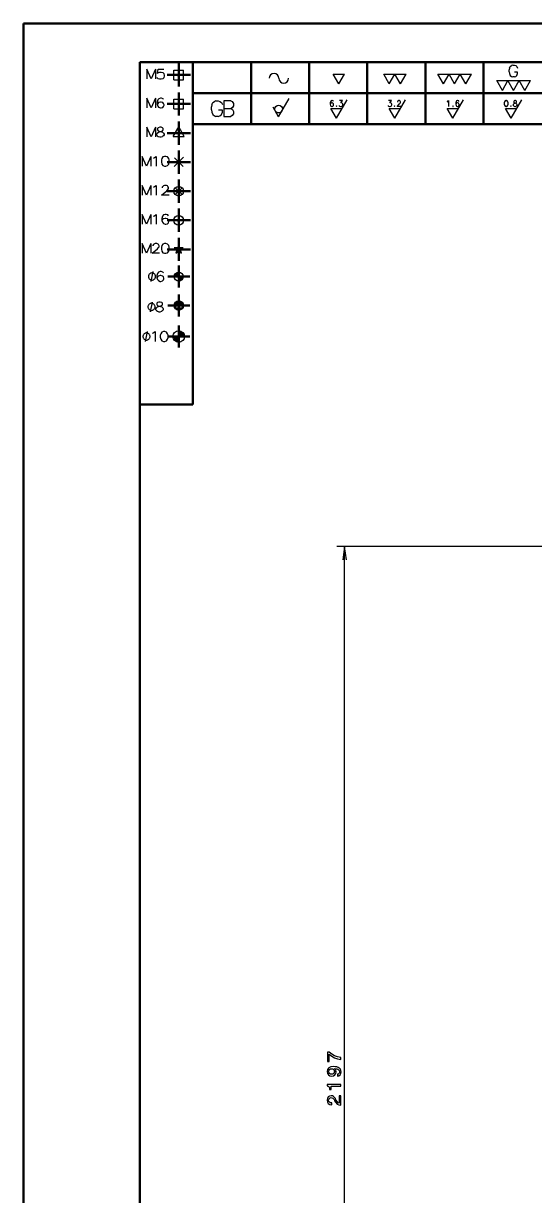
# Model space of a CAD drawing. Extents: x 0 to 1189, y 0 to 841.
# Drawn here: x 0 to 131.8, y 538.6 to 841 of the extents above; entities that cross this region are included whole.
import ezdxf

# ---------------------------------------------------------------- set-up
doc = ezdxf.new("R2010")
doc.units = 0

msp = doc.modelspace()

# ---------------------------------------------------------------- linework, layer by layer
at = {"color": 7, "lineweight": 50}
for p, q in [((1189, 841), (0, 841)), ((0, 0), (0, 841)), ((30, 10), (30, 831)), ((1179, 831), (30, 831)), ((40.05, 830.72), (40.05, 824.72)), ((43.7, 815), (43.7, 831)), ((43.7, 831), (43.7, 742.7)), ((58.7, 815), (58.7, 831)), ((73.7, 815), (73.7, 831)), ((88.7, 815), (88.7, 831)), ((103.7, 815), (103.7, 831)), ((118.7, 815), (118.7, 831)), ((43.05, 827.72), (37.05, 827.72)), ((40.05, 823.22), (40.05, 817.22)), ((43.7, 823), (163.7, 823)), ((43.05, 820.22), (37.05, 820.22)), ((40.05, 815.72), (40.05, 809.72)), ((163.7, 815), (43.7, 815)), ((43.05, 812.72), (37.05, 812.72)), ((40.05, 808.22), (40.05, 802.22)), ((43.05, 805.22), (37.05, 805.22)), ((40.05, 794.72), (40.05, 800.72)), ((43.05, 797.72), (37.05, 797.72)), ((40.05, 787.22), (40.05, 793.22)), ((43.05, 790.22), (37.05, 790.22)), ((40.05, 785.72), (40.05, 779.72)), ((43.05, 782.72), (37.05, 782.72)), ((40.07, 772.9), (40.07, 778.51)), ((37.21, 775.7), (42.92, 775.7)), ((37.21, 768.2), (42.92, 768.2)), ((40.07, 765.35), (40.07, 771.06)), ((40.05, 757.42), (40.05, 763.03)), ((37.19, 760.22), (42.9, 760.22)), ((43.7, 742.7), (30, 742.7))]:
    msp.add_line(p, q, dxfattribs=at)
at = {"color": 7, "lineweight": 25}
for p, q in [((38.8, 826.47), (38.8, 828.97)), ((38.8, 828.97), (41.3, 828.97)), ((41.3, 826.47), (41.3, 828.97)), ((38.8, 826.47), (41.3, 826.47)), ((79.89, 827.91), (82.78, 827.91)), ((81.34, 825.41), (79.89, 827.91)), ((81.34, 825.41), (82.78, 827.91)), ((92.92, 827.91), (98.69, 827.91)), ((94.36, 825.41), (92.92, 827.91)), ((94.36, 825.41), (95.8, 827.91)), ((97.25, 825.41), (95.8, 827.91)), ((97.25, 825.41), (98.69, 827.91)), ((106.9, 827.91), (115.56, 827.91)), ((108.35, 825.41), (106.9, 827.91)), ((108.35, 825.41), (109.79, 827.91)), ((111.23, 825.41), (109.79, 827.91)), ((111.23, 825.41), (112.68, 827.91)), ((114.12, 825.41), (112.68, 827.91)), ((114.12, 825.41), (115.56, 827.91)), ((123.55, 823.74), (122.1, 826.24)), ((122.1, 826.24), (130.76, 826.24)), ((123.55, 823.74), (124.99, 826.24)), ((126.43, 823.74), (124.99, 826.24)), ((126.43, 823.74), (127.88, 826.24)), ((129.32, 823.74), (127.88, 826.24)), ((129.32, 823.74), (130.76, 826.24)), ((38.8, 821.47), (41.3, 821.47)), ((38.8, 818.97), (38.8, 821.47)), ((41.3, 818.97), (41.3, 821.47)), ((65.83, 816.9), (68.58, 821.67)), ((80.78, 816.54), (83.53, 821.32)), ((95.78, 816.54), (98.53, 821.32)), ((110.78, 816.54), (113.53, 821.32)), ((125.78, 816.54), (128.53, 821.32)), ((38.8, 818.97), (41.3, 818.97)), ((65.83, 816.9), (64.38, 819.4)), ((80.78, 816.54), (79.33, 819.04)), ((79.33, 819.04), (82.22, 819.04)), ((95.78, 816.54), (94.33, 819.04)), ((94.33, 819.04), (97.22, 819.04)), ((110.78, 816.54), (109.33, 819.04)), ((109.33, 819.04), (112.22, 819.04)), ((125.78, 816.54), (124.33, 819.04)), ((124.33, 819.04), (127.22, 819.04)), ((38.6, 811.82), (40.05, 814.32)), ((41.49, 811.82), (40.05, 814.32)), ((38.6, 811.82), (41.49, 811.82)), ((38.91, 804.09), (41.29, 806.47)), ((38.93, 806.34), (41.17, 804.1)), ((39.16, 798.61), (40.93, 796.84)), ((39.16, 796.84), (40.93, 798.61)), ((40.05, 783.97), (39.31, 781.71)), ((40.78, 781.71), (40.05, 783.97)), ((41.23, 783.11), (38.86, 783.11)), ((38.86, 783.11), (40.78, 781.71)), ((39.31, 781.71), (41.23, 783.11)), ((38.9, 775.7), (40.07, 776.87)), ((41.23, 775.7), (40.07, 774.54)), ((40.07, 769.42), (39.01, 767.59)), ((40.07, 769.42), (41.12, 767.59)), ((39.01, 767.59), (41.12, 767.59)), ((449.42, 706.09), (80.84, 706.09)), ((82.84, 431.47), (82.84, 706.09))]:
    msp.add_line(p, q, dxfattribs=at)
for points in [[(34.04, 829.21), (32.95, 826.71), (31.86, 829.21), (31.86, 826.71)], [(34.04, 829.21), (34.04, 826.71)], [(34.4, 827.15), (34.52, 826.95), (34.64, 826.83), (35.09, 826.71), (35.53, 826.71), (36.01, 826.83), (36.26, 827.07), (36.38, 827.43), (36.38, 827.68), (36.26, 828.04), (36.01, 828.24), (35.53, 828.36), (35.09, 828.36), (34.72, 828.24), (34.6, 828.12), (34.72, 829.21), (36.22, 829.21)], [(125.39, 829.5), (125.31, 829.06)], [(125.31, 828.48), (125.31, 829.06)], [(125.39, 829.5), (125.58, 829.89)], [(125.58, 829.89), (125.89, 830.13)], [(126.2, 830.23), (125.89, 830.13)], [(126.2, 830.23), (126.66, 830.23)], [(126.66, 830.23), (126.97, 830.13), (127.28, 829.89), (127.48, 829.5)], [(125.31, 828.48), (125.39, 828.05)], [(125.39, 828.05), (125.58, 827.61)], [(125.58, 827.61), (125.89, 827.32)], [(125.89, 827.32), (126.2, 827.23)], [(126.66, 827.23), (126.2, 827.23)], [(126.66, 827.23), (126.97, 827.32), (127.28, 827.61), (127.48, 828.05)], [(127.48, 828.05), (127.48, 828.44), (126.7, 828.44)], [(34.04, 821.71), (32.95, 819.21), (31.86, 821.71), (31.86, 819.21)], [(34.04, 821.71), (34.04, 819.21)], [(36.17, 821.39), (36.05, 821.59), (35.61, 821.71), (35.37, 821.71), (34.92, 821.59), (34.64, 821.27), (34.52, 820.7), (34.52, 820.14), (34.64, 819.69), (34.88, 819.41), (35.33, 819.21), (35.49, 819.21), (35.93, 819.33), (36.17, 819.57), (36.3, 819.89), (36.3, 820.02), (36.17, 820.34), (35.93, 820.58), (35.49, 820.7), (35.33, 820.7), (34.88, 820.58), (34.64, 820.38), (34.52, 820.1)], [(48.57, 820.05), (48.47, 819.47)], [(48.57, 820.05), (48.83, 820.57)], [(48.83, 820.57), (49.24, 820.89)], [(49.65, 821.02), (49.24, 820.89)], [(49.65, 821.02), (50.27, 821.02)], [(50.27, 821.02), (50.69, 820.89), (51.1, 820.57), (51.36, 820.05)], [(53.47, 821.02), (51.72, 821.02)], [(51.72, 821.02), (51.72, 817.02)], [(53.47, 821.02), (53.84, 820.83), (54.2, 820.38), (54.2, 819.73), (53.94, 819.34), (53.58, 819.09), (53.94, 818.83), (54.2, 818.31), (54.2, 817.67), (53.84, 817.22), (53.47, 817.02)], [(79.95, 820.89), (79.89, 821.01), (79.67, 821.08), (79.56, 821.08), (79.35, 821.01), (79.21, 820.81), (79.15, 820.48), (79.15, 820.14), (79.21, 819.87), (79.33, 819.7), (79.54, 819.58), (79.62, 819.58), (79.83, 819.65), (79.95, 819.8), (80, 819.99), (80, 820.06), (79.95, 820.26), (79.83, 820.4), (79.62, 820.48), (79.54, 820.48), (79.33, 820.4), (79.21, 820.28), (79.15, 820.11)], [(80.72, 819.77), (80.66, 819.7)], [(80.66, 819.7), (80.66, 819.65)], [(80.66, 819.65), (80.72, 819.58)], [(80.72, 819.77), (80.76, 819.77)], [(80.72, 819.58), (80.76, 819.58)], [(80.82, 819.7), (80.76, 819.77)], [(80.76, 819.58), (80.82, 819.65)], [(80.82, 819.7), (80.82, 819.65)], [(81.42, 819.85), (81.47, 819.73), (81.53, 819.65), (81.75, 819.58), (81.96, 819.58), (82.19, 819.65), (82.31, 819.8), (82.37, 820.02), (82.37, 820.16), (82.31, 820.38), (82.25, 820.45), (82.13, 820.52), (81.86, 820.52), (82.27, 821.08), (81.55, 821.08)], [(94.06, 819.85), (94.12, 819.73), (94.18, 819.65), (94.39, 819.58), (94.6, 819.58), (94.83, 819.65), (94.95, 819.8), (95.01, 820.02), (95.01, 820.16), (94.95, 820.38), (94.89, 820.45), (94.78, 820.52), (94.5, 820.52), (94.91, 821.08), (94.19, 821.08)], [(95.68, 819.77), (95.63, 819.7)], [(95.63, 819.7), (95.63, 819.65)], [(95.63, 819.65), (95.68, 819.58)], [(95.68, 819.77), (95.72, 819.77)], [(95.68, 819.58), (95.72, 819.58)], [(95.78, 819.7), (95.72, 819.77)], [(95.72, 819.58), (95.78, 819.65)], [(95.78, 819.7), (95.78, 819.65)], [(97.31, 819.58), (96.38, 819.58), (97.04, 820.26), (97.18, 820.45), (97.23, 820.6), (97.23, 820.74), (97.18, 820.91), (97.12, 821.01), (96.98, 821.08), (96.75, 821.08), (96.61, 821.01), (96.56, 820.94), (96.48, 820.79), (96.48, 820.72)], [(109.34, 820.81), (109.45, 820.89)], [(109.45, 820.89), (109.67, 821.08), (109.67, 819.58)], [(110.79, 819.77), (110.73, 819.7)], [(110.73, 819.7), (110.73, 819.65)], [(110.73, 819.65), (110.79, 819.58)], [(110.79, 819.77), (110.83, 819.77)], [(110.79, 819.58), (110.83, 819.58)], [(110.89, 819.7), (110.83, 819.77)], [(110.83, 819.58), (110.89, 819.65)], [(110.89, 819.7), (110.89, 819.65)], [(112.34, 820.89), (112.28, 821.01), (112.07, 821.08), (111.95, 821.08), (111.74, 821.01), (111.6, 820.81), (111.54, 820.48), (111.54, 820.14), (111.6, 819.87), (111.72, 819.7), (111.93, 819.58), (112.01, 819.58), (112.22, 819.65), (112.34, 819.8), (112.4, 819.99), (112.4, 820.06), (112.34, 820.26), (112.22, 820.4), (112.01, 820.48), (111.93, 820.48), (111.72, 820.4), (111.6, 820.28), (111.54, 820.11)], [(125.68, 819.77), (125.63, 819.7)], [(125.63, 819.7), (125.63, 819.65)], [(125.63, 819.65), (125.68, 819.58)], [(125.68, 819.77), (125.72, 819.77)], [(125.68, 819.58), (125.72, 819.58)], [(125.78, 819.7), (125.72, 819.77)], [(125.72, 819.58), (125.78, 819.65)], [(125.78, 819.7), (125.78, 819.65)], [(126.44, 819.75), (126.38, 819.89), (126.38, 820.04), (126.44, 820.19), (126.58, 820.33), (126.98, 820.48), (127.08, 820.52), (127.14, 820.6), (127.18, 820.72), (127.18, 820.89), (127.1, 821.01)], [(126.44, 819.75), (126.56, 819.65), (126.75, 819.58), (126.9, 819.58), (127.1, 819.65)], [(126.56, 821.01), (126.48, 820.89), (126.48, 820.72), (126.52, 820.6), (126.58, 820.52), (126.67, 820.48), (127.1, 820.33)], [(127.1, 821.01), (126.9, 821.08), (126.75, 821.08), (126.56, 821.01)], [(127.23, 820.19), (127.1, 820.33)], [(127.23, 820.19), (127.29, 820.04), (127.29, 819.89), (127.23, 819.75), (127.1, 819.65)], [(48.47, 818.7), (48.47, 819.47)], [(48.47, 818.7), (48.57, 818.12)], [(48.57, 818.12), (48.83, 817.54)], [(48.83, 817.54), (49.24, 817.15)], [(49.24, 817.15), (49.65, 817.02)], [(50.27, 817.02), (49.65, 817.02)], [(50.27, 817.02), (50.69, 817.15), (51.1, 817.54), (51.36, 818.12)], [(51.36, 818.12), (51.36, 818.63), (50.33, 818.63)], [(51.72, 819.09), (53.58, 819.09)], [(51.72, 817.02), (53.47, 817.02)], [(34.04, 814.21), (32.95, 811.71), (31.86, 814.21), (31.86, 811.71)], [(34.04, 814.21), (34.04, 811.71)], [(34.52, 811.99), (34.4, 812.23), (34.4, 812.47), (34.52, 812.72), (34.8, 812.96), (35.65, 813.2), (35.85, 813.28), (35.97, 813.4), (36.05, 813.6), (36.05, 813.89), (35.89, 814.09)], [(34.76, 814.09), (34.6, 813.89), (34.6, 813.6), (34.68, 813.4), (34.8, 813.28), (35.01, 813.2), (35.89, 812.96)], [(35.89, 814.09), (35.49, 814.21), (35.17, 814.21), (34.76, 814.09)], [(34.52, 811.99), (34.76, 811.83), (35.17, 811.71), (35.49, 811.71), (35.89, 811.83)], [(36.17, 812.72), (35.89, 812.96)], [(36.17, 812.72), (36.3, 812.47), (36.3, 812.23), (36.17, 811.99), (35.89, 811.83)], [(32.83, 806.71), (31.74, 804.21), (30.65, 806.71), (30.65, 804.21)], [(32.83, 806.71), (32.83, 804.21)], [(33.55, 806.27), (33.8, 806.39)], [(33.8, 806.39), (34.24, 806.71), (34.24, 804.21)], [(32.83, 799.21), (31.74, 796.71), (30.65, 799.21), (30.65, 796.71)], [(32.83, 799.21), (32.83, 796.71)], [(33.55, 798.77), (33.8, 798.89)], [(33.8, 798.89), (34.24, 799.21), (34.24, 796.71)], [(37.55, 796.71), (35.61, 796.71), (36.98, 797.84), (37.26, 798.16), (37.38, 798.4), (37.38, 798.64), (37.26, 798.93), (37.14, 799.09), (36.86, 799.21), (36.38, 799.21), (36.09, 799.09), (35.97, 798.97), (35.81, 798.72), (35.81, 798.6)], [(32.83, 791.71), (31.74, 789.21), (30.65, 791.71), (30.65, 789.21)], [(32.83, 791.71), (32.83, 789.21)], [(33.55, 791.27), (33.8, 791.39)], [(33.8, 791.39), (34.24, 791.71), (34.24, 789.21)], [(37.38, 791.39), (37.26, 791.59), (36.82, 791.71), (36.58, 791.71), (36.13, 791.59), (35.85, 791.27), (35.73, 790.7), (35.73, 790.14), (35.85, 789.69), (36.09, 789.41), (36.54, 789.21), (36.7, 789.21), (37.14, 789.33), (37.38, 789.57), (37.51, 789.89), (37.51, 790.02), (37.38, 790.34), (37.14, 790.58), (36.7, 790.7), (36.54, 790.7), (36.09, 790.58), (35.85, 790.38), (35.73, 790.1)], [(32.83, 784.21), (31.74, 781.71), (30.65, 784.21), (30.65, 781.71)], [(32.83, 784.21), (32.83, 781.71)], [(35.13, 781.71), (33.19, 781.71), (34.56, 782.84), (34.84, 783.16), (34.97, 783.4), (34.97, 783.64), (34.84, 783.93), (34.72, 784.09), (34.44, 784.21), (33.96, 784.21), (33.67, 784.09), (33.55, 783.97), (33.39, 783.72), (33.39, 783.6)], [(32.92, 774.46), (33.42, 776.96)], [(36.11, 776.64), (35.99, 776.84), (35.54, 776.96), (35.3, 776.96), (34.86, 776.84), (34.57, 776.52), (34.45, 775.96), (34.45, 775.39), (34.57, 774.95), (34.82, 774.67), (35.26, 774.46), (35.42, 774.46), (35.87, 774.59), (36.11, 774.83), (36.23, 775.15), (36.23, 775.27), (36.11, 775.59), (35.87, 775.84), (35.42, 775.96), (35.26, 775.96), (34.82, 775.84), (34.57, 775.63), (34.45, 775.35)], [(32.78, 766.62), (33.28, 769.12)], [(34.31, 766.91), (34.19, 767.15), (34.19, 767.39), (34.31, 767.63), (34.59, 767.87), (35.44, 768.12), (35.64, 768.2), (35.76, 768.32), (35.84, 768.52), (35.84, 768.8), (35.68, 769)], [(34.55, 769), (34.39, 768.8), (34.39, 768.52), (34.47, 768.32), (34.59, 768.2), (34.79, 768.12), (35.68, 767.87)], [(35.68, 769), (35.28, 769.12), (34.95, 769.12), (34.55, 769)], [(34.31, 766.91), (34.55, 766.75), (34.95, 766.62), (35.28, 766.62), (35.68, 766.75)], [(35.96, 767.63), (35.68, 767.87)], [(35.96, 767.63), (36.08, 767.39), (36.08, 767.15), (35.96, 766.91), (35.68, 766.75)], [(31.49, 758.98), (31.99, 761.48)], [(33.26, 761.04), (33.5, 761.16)], [(33.5, 761.16), (33.95, 761.48), (33.95, 758.98)], [(83.3, 702.62), (82.84, 706.09), (82.38, 702.62)]]:
    msp.add_lwpolyline(points, dxfattribs=at)
for points in [[(124.45, 821.08), (124.23, 821.01), (124.1, 820.77), (124.04, 820.52), (124.04, 820.21), (124.1, 819.89), (124.23, 819.65), (124.45, 819.58), (124.6, 819.58), (124.81, 819.65), (124.95, 819.89), (125.01, 820.19), (125.01, 820.52), (124.95, 820.77), (124.81, 821.01), (124.6, 821.08)], [(36.42, 806.71), (35.97, 806.59), (35.69, 806.18), (35.57, 805.78), (35.57, 805.26), (35.69, 804.73), (35.97, 804.33), (36.42, 804.21), (36.74, 804.21), (37.18, 804.33), (37.47, 804.73), (37.59, 805.22), (37.59, 805.78), (37.47, 806.18), (37.18, 806.59), (36.74, 806.71)], [(36.42, 784.21), (35.97, 784.09), (35.69, 783.68), (35.57, 783.28), (35.57, 782.76), (35.69, 782.23), (35.97, 781.83), (36.42, 781.71), (36.74, 781.71), (37.18, 781.83), (37.47, 782.23), (37.59, 782.72), (37.59, 783.28), (37.47, 783.68), (37.18, 784.09), (36.74, 784.21)], [(34.09, 775.71), (34.09, 775.8), (34.05, 775.96), (34.01, 776.09), (33.97, 776.17), (33.88, 776.3), (33.76, 776.42), (33.63, 776.51), (33.55, 776.55), (33.42, 776.59), (33.26, 776.63), (33.17, 776.63), (33.09, 776.63), (32.92, 776.59), (32.8, 776.55), (32.72, 776.51), (32.59, 776.42), (32.47, 776.3), (32.38, 776.17), (32.34, 776.09), (32.3, 775.96), (32.26, 775.8), (32.26, 775.71), (32.26, 775.63), (32.3, 775.46), (32.34, 775.34), (32.38, 775.26), (32.47, 775.13), (32.59, 775.01), (32.72, 774.92), (32.8, 774.88), (32.92, 774.84), (33.09, 774.8), (33.17, 774.8), (33.26, 774.8), (33.42, 774.84), (33.55, 774.88), (33.63, 774.92), (33.76, 775.01), (33.88, 775.13), (33.97, 775.26), (34.01, 775.34), (34.05, 775.46), (34.09, 775.63)], [(33.95, 767.87), (33.95, 767.96), (33.9, 768.12), (33.86, 768.25), (33.82, 768.33), (33.74, 768.46), (33.61, 768.58), (33.49, 768.67), (33.4, 768.71), (33.28, 768.75), (33.11, 768.79), (33.03, 768.79), (32.95, 768.79), (32.78, 768.75), (32.65, 768.71), (32.57, 768.67), (32.45, 768.58), (32.32, 768.46), (32.24, 768.33), (32.2, 768.25), (32.15, 768.12), (32.11, 767.96), (32.11, 767.87), (32.11, 767.79), (32.15, 767.62), (32.2, 767.5), (32.24, 767.42), (32.32, 767.29), (32.45, 767.17), (32.57, 767.08), (32.65, 767.04), (32.78, 767), (32.95, 766.96), (33.03, 766.96), (33.11, 766.96), (33.28, 767), (33.4, 767.04), (33.49, 767.08), (33.61, 767.17), (33.74, 767.29), (33.82, 767.42), (33.86, 767.5), (33.9, 767.62), (33.95, 767.79)], [(32.66, 760.23), (32.66, 760.32), (32.61, 760.48), (32.57, 760.61), (32.53, 760.69), (32.45, 760.82), (32.32, 760.94), (32.2, 761.02), (32.11, 761.07), (31.99, 761.11), (31.82, 761.15), (31.74, 761.15), (31.66, 761.15), (31.49, 761.11), (31.36, 761.07), (31.28, 761.02), (31.16, 760.94), (31.03, 760.82), (30.95, 760.69), (30.91, 760.61), (30.86, 760.48), (30.82, 760.32), (30.82, 760.23), (30.82, 760.15), (30.86, 759.98), (30.91, 759.86), (30.95, 759.77), (31.03, 759.65), (31.16, 759.52), (31.28, 759.44), (31.36, 759.4), (31.49, 759.36), (31.66, 759.32), (31.74, 759.32), (31.82, 759.32), (31.99, 759.36), (32.11, 759.4), (32.2, 759.44), (32.32, 759.52), (32.45, 759.65), (32.53, 759.77), (32.57, 759.86), (32.61, 759.98), (32.66, 760.15)], [(36.12, 761.48), (35.68, 761.36), (35.4, 760.96), (35.28, 760.55), (35.28, 760.03), (35.4, 759.51), (35.68, 759.1), (36.12, 758.98), (36.45, 758.98), (36.89, 759.1), (37.17, 759.51), (37.29, 759.99), (37.29, 760.55), (37.17, 760.96), (36.89, 761.36), (36.45, 761.48)], [(81.84, 573.68), (81.84, 574.19), (81.01, 574.36), (80.23, 574.65), (79.51, 575.07), (78.84, 575.61), (78.42, 575.61), (78.42, 573.2), (78.88, 573.2), (78.88, 575.12), (79.56, 574.57), (80.27, 574.15), (81.02, 573.86)], [(80.97, 569.44), (81.37, 569.51), (81.68, 569.73), (81.87, 570.07), (81.94, 570.53), (81.91, 570.83), (81.82, 571.09), (81.66, 571.32), (81.44, 571.51), (81.16, 571.66), (80.82, 571.77), (80.42, 571.84), (79.97, 571.86), (79.26, 571.78), (78.74, 571.53), (78.43, 571.14), (78.32, 570.6), (78.41, 570.1), (78.65, 569.73), (79.02, 569.49), (79.49, 569.41), (79.97, 569.49), (80.34, 569.73), (80.57, 570.08), (80.65, 570.53), (80.55, 571), (80.26, 571.36), (80.82, 571.28), (81.22, 571.12), (81.46, 570.87), (81.53, 570.53), (81.5, 570.27), (81.39, 570.08), (81.21, 569.95), (80.97, 569.9)], [(79.49, 569.9), (79.17, 569.95), (78.93, 570.09), (78.77, 570.31), (78.71, 570.6), (78.77, 570.9), (78.93, 571.12), (79.17, 571.26), (79.48, 571.32), (79.8, 571.26), (80.04, 571.12), (80.18, 570.89), (80.23, 570.58), (80.18, 570.31), (80.04, 570.09), (79.8, 569.95)], [(81.84, 566.82), (81.84, 567.28), (78.32, 567.28), (78.32, 566.94), (78.62, 566.85), (78.83, 566.67), (78.95, 566.39), (78.99, 566), (79.35, 566), (79.35, 566.82)], [(81.84, 561.95), (81.84, 564.35), (81.41, 564.35), (81.41, 562.45), (81.17, 562.56), (80.97, 562.74), (80.62, 563.3), (80.46, 563.6), (80.25, 563.93), (79.99, 564.17), (79.7, 564.3), (79.36, 564.35), (78.94, 564.27), (78.6, 564.03), (78.39, 563.67), (78.32, 563.2), (78.4, 562.71), (78.64, 562.34), (79.02, 562.11), (79.52, 562.03), (79.59, 562.03), (79.59, 562.49), (79.55, 562.49), (79.2, 562.53), (78.95, 562.67), (78.79, 562.88), (78.73, 563.17), (78.78, 563.46), (78.91, 563.68), (79.11, 563.82), (79.35, 563.87), (79.59, 563.84), (79.78, 563.74), (79.95, 563.58), (80.11, 563.36), (80.27, 563.06), (80.58, 562.57), (80.91, 562.22), (81.32, 562.01), (81.83, 561.95)]]:
    msp.add_lwpolyline(points, close=True, dxfattribs=at)
for centre, radius in [((40.05, 827.72), 0.333), ((40.05, 827.72), 0.233), ((40.05, 827.72), 0.133), ((40.05, 827.72), 0.0333), ((65.83, 818.9), 1), ((40.05, 797.72), 1.25), ((40.05, 790.22), 1.25), ((40.05, 790.22), 0.333), ((40.05, 790.22), 0.233), ((40.05, 790.22), 0.133), ((40.05, 790.22), 0.0333), ((40.07, 775.7), 1.17), ((40.07, 768.2), 1.22), ((40.05, 760.22), 1.5)]:
    msp.add_circle(centre, radius, dxfattribs=at)
for centre, start, end in [((64.65, 826.86), 0, 180), ((67.15, 826.86), 180, 0)]:
    msp.add_arc(centre, 1.25, start, end, dxfattribs=at)
at = {"color": 3, "lineweight": 5}
for points in [[(38.9, 775.7), (40.07, 775.7), (40.07, 776.87)], [(40.07, 775.7), (40.07, 774.54), (41.23, 775.7)], [(38.86, 768.32), (38.85, 768.2), (39.36, 768.2)], [(39.36, 768.2), (38.85, 768.2), (38.85, 768.16)], [(38.99, 767.63), (39.36, 768.2), (38.85, 768.16)], [(38.85, 768.16), (38.85, 768.12), (38.86, 768.08)], [(38.85, 768.16), (38.86, 768.08), (38.87, 768)], [(38.96, 767.7), (38.99, 767.63), (38.85, 768.16)], [(38.85, 768.16), (38.87, 768), (38.9, 767.85)], [(38.9, 767.85), (38.96, 767.7), (38.85, 768.16)], [(38.86, 768.32), (39.36, 768.2), (39.95, 769.41)], [(38.9, 768.55), (38.86, 768.32), (39.95, 769.41)], [(38.9, 768.55), (38.87, 768.44), (38.86, 768.32)], [(39.13, 768.97), (38.9, 768.55), (39.95, 769.41)], [(39.13, 768.97), (38.99, 768.77), (38.9, 768.55)], [(38.99, 768.77), (38.94, 768.67), (38.9, 768.55)], [(39.13, 768.97), (39.06, 768.88), (38.99, 768.77)], [(38.99, 767.63), (39.01, 767.59), (39.36, 768.2)], [(39.95, 769.41), (39.49, 769.27), (39.13, 768.97)], [(39.49, 769.27), (39.29, 769.14), (39.13, 768.97)], [(39.29, 769.14), (39.21, 769.06), (39.13, 768.97)], [(39.49, 769.27), (39.39, 769.21), (39.29, 769.14)], [(39.36, 768.2), (40.07, 769.42), (39.95, 769.41)], [(39.95, 769.41), (39.71, 769.36), (39.49, 769.27)], [(39.71, 769.36), (39.6, 769.32), (39.49, 769.27)], [(39.95, 769.41), (39.83, 769.39), (39.71, 769.36)], [(40.18, 769.41), (40.07, 769.42), (40.77, 768.2)], [(40.42, 769.36), (40.3, 769.39), (40.18, 769.41)], [(40.18, 769.41), (40.77, 768.2), (41.27, 768.32)], [(40.42, 769.36), (40.18, 769.41), (41.27, 768.32)], [(40.64, 769.27), (40.53, 769.32), (40.42, 769.36)], [(40.84, 769.14), (40.64, 769.27), (40.42, 769.36)], [(40.84, 769.14), (40.42, 769.36), (41.27, 768.32)], [(40.84, 769.14), (40.74, 769.21), (40.64, 769.27)], [(40.77, 768.2), (41.28, 768.2), (41.27, 768.32)], [(41.28, 768.16), (41.28, 768.2), (40.77, 768.2)], [(40.77, 768.2), (41.12, 767.59), (41.14, 767.63)], [(41.28, 768.16), (40.77, 768.2), (41.14, 767.63)], [(41, 768.97), (40.92, 769.06), (40.84, 769.14)], [(41.14, 768.77), (41, 768.97), (40.84, 769.14)], [(41.27, 768.32), (41.14, 768.77), (40.84, 769.14)], [(41.14, 768.77), (41.08, 768.88), (41, 768.97)], [(41.23, 768.55), (41.19, 768.67), (41.14, 768.77)], [(41.27, 768.32), (41.23, 768.55), (41.14, 768.77)], [(41.27, 768.08), (41.28, 768.16), (41.14, 767.63)], [(41.27, 768.32), (41.26, 768.44), (41.23, 768.55)], [(41.27, 768.08), (41.28, 768.12), (41.28, 768.16)], [(38.86, 768.08), (38.86, 768.04), (38.87, 768)], [(38.87, 768), (38.87, 767.96), (38.88, 767.93)], [(38.87, 768), (38.88, 767.93), (38.9, 767.85)], [(38.88, 767.93), (38.89, 767.89), (38.9, 767.85)], [(38.9, 767.85), (38.92, 767.81), (38.93, 767.77)], [(38.9, 767.85), (38.93, 767.77), (38.96, 767.7)], [(38.93, 767.77), (38.94, 767.74), (38.96, 767.7)], [(38.96, 767.7), (38.98, 767.66), (38.99, 767.63)], [(40.07, 767.59), (39.01, 767.59), (39.06, 767.53)], [(39.99, 766.99), (40.07, 767.59), (39.06, 767.53)], [(39.06, 767.53), (39.1, 767.46), (39.15, 767.4)], [(39.06, 767.53), (39.15, 767.4), (39.26, 767.29)], [(39.83, 767.01), (39.99, 766.99), (39.06, 767.53)], [(39.06, 767.53), (39.26, 767.29), (39.53, 767.11)], [(39.53, 767.11), (39.83, 767.01), (39.06, 767.53)], [(39.15, 767.4), (39.21, 767.34), (39.26, 767.29)], [(39.26, 767.29), (39.33, 767.24), (39.39, 767.19)], [(39.26, 767.29), (39.39, 767.19), (39.53, 767.11)], [(39.39, 767.19), (39.46, 767.15), (39.53, 767.11)], [(39.53, 767.11), (39.6, 767.08), (39.68, 767.05)], [(39.53, 767.11), (39.68, 767.05), (39.83, 767.01)], [(39.68, 767.05), (39.75, 767.03), (39.83, 767.01)], [(39.83, 767.01), (39.91, 767), (39.99, 766.99)], [(39.99, 766.99), (40.07, 766.99), (40.07, 767.59)], [(41.08, 767.53), (41.12, 767.59), (40.07, 767.59)], [(40.07, 767.59), (40.07, 766.99), (40.15, 766.99)], [(41.08, 767.53), (40.07, 767.59), (40.15, 766.99)], [(40.98, 767.4), (41.08, 767.53), (40.15, 766.99)], [(40.74, 767.19), (40.98, 767.4), (40.15, 766.99)], [(40.15, 766.99), (40.46, 767.05), (40.74, 767.19)], [(40.15, 766.99), (40.3, 767.01), (40.46, 767.05)], [(40.15, 766.99), (40.22, 767), (40.3, 767.01)], [(40.3, 767.01), (40.38, 767.03), (40.46, 767.05)], [(40.46, 767.05), (40.6, 767.11), (40.74, 767.19)], [(40.46, 767.05), (40.53, 767.08), (40.6, 767.11)], [(40.6, 767.11), (40.67, 767.15), (40.74, 767.19)], [(40.74, 767.19), (40.87, 767.29), (40.98, 767.4)], [(40.74, 767.19), (40.81, 767.24), (40.87, 767.29)], [(40.87, 767.29), (40.92, 767.34), (40.98, 767.4)], [(40.98, 767.4), (41.03, 767.46), (41.08, 767.53)], [(41.25, 767.93), (41.27, 768.08), (41.14, 767.63)], [(41.14, 767.63), (41.2, 767.77), (41.25, 767.93)], [(41.14, 767.63), (41.17, 767.7), (41.2, 767.77)], [(41.14, 767.63), (41.16, 767.66), (41.17, 767.7)], [(41.17, 767.7), (41.19, 767.74), (41.2, 767.77)], [(41.2, 767.77), (41.23, 767.85), (41.25, 767.93)], [(41.2, 767.77), (41.22, 767.81), (41.23, 767.85)], [(41.23, 767.85), (41.24, 767.89), (41.25, 767.93)], [(41.25, 767.93), (41.26, 768), (41.27, 768.08)], [(41.25, 767.93), (41.26, 767.96), (41.26, 768)], [(41.26, 768), (41.27, 768.04), (41.27, 768.08)], [(40.05, 760.22), (38.55, 760.22), (38.55, 760.08)], [(40.05, 760.22), (38.55, 760.08), (38.61, 759.79)], [(38.55, 760.08), (38.57, 759.93), (38.61, 759.79)], [(39.9, 758.73), (40.05, 760.22), (38.61, 759.79)], [(38.61, 759.79), (38.66, 759.65), (38.72, 759.52)], [(38.61, 759.79), (38.72, 759.52), (38.89, 759.27)], [(38.61, 759.79), (38.89, 759.27), (39.34, 758.9)], [(39.34, 758.9), (39.9, 758.73), (38.61, 759.79)], [(38.72, 759.52), (38.8, 759.39), (38.89, 759.27)], [(38.89, 759.27), (38.99, 759.16), (39.09, 759.06)], [(38.89, 759.27), (39.09, 759.06), (39.34, 758.9)], [(39.09, 759.06), (39.21, 758.98), (39.34, 758.9)], [(39.9, 758.73), (40.05, 758.72), (40.05, 760.22)], [(40.05, 761.72), (40.05, 760.22), (41.55, 760.22)], [(40.34, 761.7), (40.19, 761.72), (40.05, 761.72)], [(40.05, 761.72), (41.55, 760.22), (41.52, 760.52)], [(40.34, 761.7), (40.05, 761.72), (41.52, 760.52)], [(40.62, 761.61), (40.48, 761.66), (40.34, 761.7)], [(40.88, 761.47), (40.62, 761.61), (40.34, 761.7)], [(40.88, 761.47), (40.34, 761.7), (41.52, 760.52)], [(40.88, 761.47), (40.75, 761.55), (40.62, 761.61)], [(41.11, 761.28), (41, 761.38), (40.88, 761.47)], [(41.29, 761.06), (41.11, 761.28), (40.88, 761.47)], [(41.52, 760.52), (41.29, 761.06), (40.88, 761.47)], [(41.29, 761.06), (41.21, 761.18), (41.11, 761.28)], [(41.43, 760.8), (41.37, 760.93), (41.29, 761.06)], [(41.52, 760.52), (41.43, 760.8), (41.29, 761.06)], [(41.52, 760.52), (41.48, 760.66), (41.43, 760.8)], [(41.55, 760.22), (41.54, 760.37), (41.52, 760.52)], [(39.34, 758.9), (39.47, 758.84), (39.61, 758.79)], [(39.34, 758.9), (39.61, 758.79), (39.9, 758.73)], [(39.61, 758.79), (39.75, 758.75), (39.9, 758.73)]]:
    msp.add_solid(points, dxfattribs=at)

doc.saveas('drawing.dxf')
